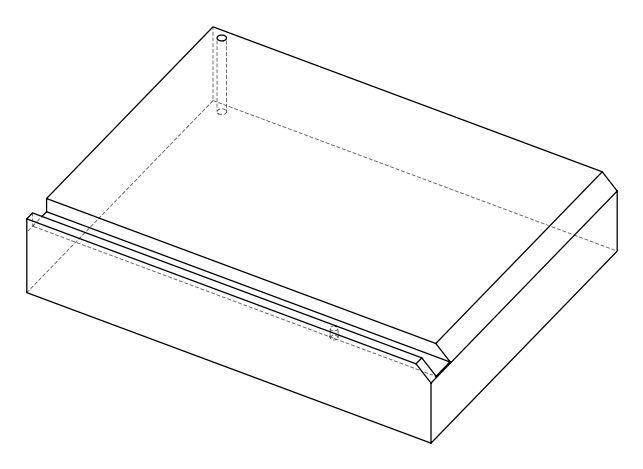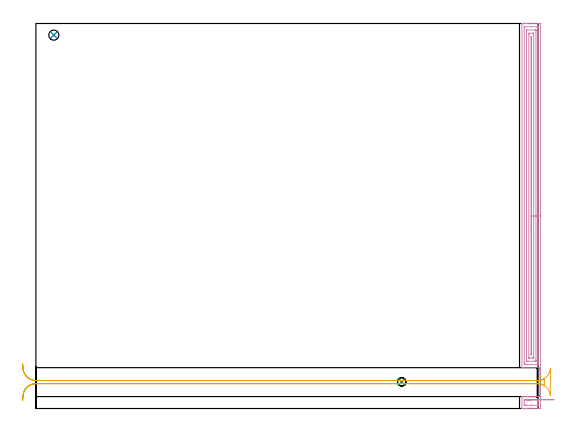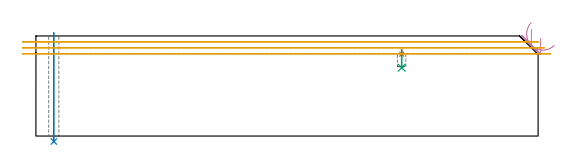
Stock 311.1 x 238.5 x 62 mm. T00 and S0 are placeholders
(PLAN: 5 operations, 4 tool changes, 13.7 min)
(1 SPOT_DRILL | STEP1POCKET | NXT0321_9005460120000 | 0.03 min | 1122 mm3)
(2 DRILL_THROUGH_HOLE_FROM_SOLID_MATERIAL | STEP1HOLE | UGT0301_458 | 0.27 min | 1920 mm3)
(3 DRILL_BLIND_HOLE_INTO_CENTER | STEP1POCKET | NXT0301_023 | 0.05 min | 175 mm3)
(4 AREA_MILL | FG_CHAMFER_SURFACE | UGT0205_001 | 9.29 min | 15735 mm3)
(5 MILL_RECTANGULAR_SLOT | SLOT_RECTANGULAR | UGT0201_010 | Follow Part, ap 4, ae 75% | 4.06 min | 59538 mm3)
(TOOL NXT0321_9005460120000 | NC Spot Drill, 142deg, 12mm, Carbide, Uncoated | D12 PA142 FL30 Z2)
(TOOL UGT0301_458 | Carbide Drill 6.3 mm | D6.3 PA118 FL63 Z2)
(TOOL NXT0301_023 | Carbide Drill 5.2mm [860.1-0520-016A1-MM 2214] | D5.2 PA140 FL28 Z2)
(TOOL UGT0205_001 | Chamfer Mill 20 x 3 x 45 deg. | D20 FL50 Z2)
(TOOL UGT0201_010 | End Mill 16 mm | D16 FL22 Z2)
(OP 1 SPOT_DRILL)
G17 G21 G94 G90
T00 M6
G54
G17 G0 G90 X226.6 Y16.5 S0 M3
G43 Z72. H0
G94 G81 G98 Z50.676 F250. R53.9
G80
M5
M2
(OP 2 DRILL_THROUGH_HOLE_FROM_SOLID_MATERIAL)
G17 G21 G94 G90
T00 M6
G54
G17 G0 G90 X11.1 Y231.3 S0 M3
G43 Z72. H0
G94 G81 G98 Z-3.393 F250. R64.
G80
M5
M2
(OP 3 DRILL_BLIND_HOLE_INTO_CENTER)
G17 G21 G94 G90
T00 M6
G54
G17 G0 G90 X226.6 Y16.5 S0 M3
G43 Z72. H1
G94 G81 G98 Z42.3 F250. R52.9
G80
M5
M2
(OP 4 AREA_MILL)
G17 G21 G94 G90
T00 M6
G54
G17 G0 G90 X312.6 Y129.25 S1061 M3
G43 Z72. H0
Z60.5
G94 G1 Y129.212 Z59.628 F250.
Y129.098 Z58.764
Y128.909 Z57.912
Y128.647 Z57.08
Y128.313 Z56.274
Y127.91 Z55.5
Y127.442 Z54.764
Y126.91 Z54.072
Y126.321 Z53.429
Y125.678 Z52.84
Y124.986 Z52.308
Y124.25 Z51.84
Y123.476 Z51.437
Y122.67 Z51.103
Y121.838 Z50.841
Y120.986 Z50.652
Y120.122 Z50.538
Y119.25 Z50.5
Y8.05
X312.599 Y7.737 Z50.499
X312.6 Y7.309 Z50.5
Y1.029
X312.599 Y0.601 Z50.501
X312.595 Y0.142 Z50.503
X312.592 Y0.009 Z50.506
X312.142 Y0.005 Z50.955
X311.548 Y0. Z51.549
X304.204 Z58.89
X303.628 Z59.469
X303.322 Z59.774
X302.746 Z60.35
X302.44 Z60.655
X301.417 Z61.682
X301.106 Z61.984
X301.102 Y0.007 Z61.988
X301.1 Y0.154 Z62.
Y7.291
X301.106 Y7.39 Z61.992
X301.323 Y7.4 Z61.775
X302.892 Z60.207
X303.322 Z59.774
X303.537 Z59.56
X304.204 Z58.893
X304.419 Z58.678
X305.086 Z58.007
X312.199 Z50.898
X312.197 Y7.737 Z50.897
X312.2 Y8.306 Z50.9
Y8.342 Z50.897
Y8.348 Z50.9
Y23.795
X312.199 Y24.687 Z50.895
X312.2 Y24.739 Z50.9
X312.199 Y25.03 Z50.899
X312.2 Y25.3 Z50.9
X301.558 Z61.537
X301.385 Y25.301 Z61.71
X301.104 Y25.31 Z61.99
X301.1 Y25.579 Z62.
Y238.346
X301.102 Y238.493 Z61.988
X301.106 Y238.5 Z61.984
X301.417 Z61.682
X301.83 Z61.27
X302.44 Z60.655
X303.628 Z59.469
X304.204 Z58.89
X311.853 Z51.244
X312.142 Y238.497 Z50.955
X312.592 Y238.491 Z50.506
X312.595 Y238.358 Z50.503
X312.599 Y237.899 Z50.501
X312.6 Y237.436 Z50.5
Y119.25
X311.186 Z51.914
Y28.256 Z51.915
X311.181 Y27.444 Z51.919
X311.179 Y27.364 Z51.921
X310.437 Y27.303 Z52.663
X310.378 Y27.302 Z52.722
X309.559 Y27.3 Z53.541
X304.267 Z58.833
X303.383 Y27.302 Z59.717
X303.322 Y27.305 Z59.778
X302.521 Y27.364 Z60.579
X302.515 Y28.18 Z60.585
Y28.256
Y236.32
X302.516 Y236.422 Z60.584
X302.519 Y236.472 Z60.581
X302.52 Y236.489 Z60.58
X302.562 Y236.491 Z60.538
X302.943 Y236.498 Z60.157
X306.911 Y236.5 Z56.189
X309.997 Z53.103
X310.378 Y236.499 Z52.722
X310.882 Y236.497 Z52.218
X311.085 Y236.49 Z52.015
X311.179 Y236.482 Z51.921
X311.185 Y236.191 Z51.915
Y236.115
X311.186 Y119.25 Z51.914
X309.772 Z53.328
X309.771 Y30.04 Z53.329
X309.77 Y29.762 Z53.33
X309.766 Y29.482 Z53.334
X309.763 Y29.31 Z53.337
X309.679 Y29.306 Z53.421
X309.496 Y29.302 Z53.604
X309.345 Y29.3 Z53.755
X308.614 Z54.486
X304.936 Z58.164
X304.204 Y29.302 Z58.896
X304.05 Y29.304 Z59.05
X303.935 Y29.314 Z59.165
X303.933 Y29.344 Z59.167
X303.931 Y29.424 Z59.169
X303.929 Y30.04 Z59.171
X303.928 Y30.319 Z59.172
X303.929 Y233.717 Z59.171
X303.933 Y234.331 Z59.167
X303.935 Y234.468 Z59.165
X303.942 Y234.49 Z59.158
X303.982 Y234.495 Z59.118
X304.039 Y234.499 Z59.061
X309.329 Y234.5 Z53.771
X309.496 Y234.497 Z53.604
X309.663 Y234.493 Z53.437
X309.765 Y234.489 Z53.335
X309.768 Y234.424 Z53.332
X309.77 Y234.331 Z53.33
X309.771 Y234.053 Z53.329
X309.772 Y119.25 Z53.328
X308.357 Z54.743
Y31.824
X308.355 Y31.508 Z54.745
X308.352 Y31.35 Z54.748
X308.351 Y31.318 Z54.749
X308.323 Y31.31 Z54.777
X308.246 Y31.304 Z54.854
X307.732 Y31.301 Z55.368
X307.368 Y31.3 Z55.732
X305.602 Y31.302 Z57.498
X305.372 Y31.309 Z57.728
X305.349 Y31.311 Z57.751
X305.347 Y31.339 Z57.753
X305.345 Y31.414 Z57.755
X305.343 Y31.564 Z57.757
Y231.655
X305.347 Y232.283 Z57.753
X305.35 Y232.488 Z57.75
X306.015 Y232.5 Z57.085
X307.732 Z55.368
X307.779 Z55.321
X308.158 Y232.494 Z54.942
X308.342 Y232.49 Z54.758
X308.35 Y232.387 Z54.75
X308.355 Y231.916 Z54.745
X308.357 Y231.655 Z54.743
Y231.022
Y119.25
X306.943 Z56.157
Y33.514
X306.942 Y33.42 Z56.158
X306.94 Y33.357 Z56.16
X306.936 Y33.314 Z56.164
X306.925 Y33.31 Z56.175
X306.85 Y33.303 Z56.25
X306.807 Y33.302 Z56.294
X306.78 Y33.305 Z56.32
X306.77 Y33.309 Z56.33
X306.764 Y33.328 Z56.336
X306.759 Y33.514 Z56.341
X306.757 Y33.608 Z56.343
Y230.248
X306.759 Y230.373 Z56.341
X306.764 Y230.472 Z56.336
X306.768 Y230.492 Z56.332
X306.773 Y230.494 Z56.327
X306.85 Y230.495 Z56.25
X306.932 Y230.49 Z56.168
X306.939 Y230.153 Z56.161
X306.942 Y229.965 Z56.158
X306.943 Y119.25 Z56.157
Y118.378 Z56.195
Y117.514 Z56.309
Y116.662 Z56.498
Y115.83 Z56.76
Y115.024 Z57.094
Y114.25 Z57.497
Y113.514 Z57.965
Y112.822 Z58.496
Y112.179 Z59.086
Y111.59 Z59.729
Y111.058 Z60.421
Y110.59 Z61.157
Y110.187 Z61.931
Y109.853 Z62.737
Y109.591 Z63.569
Y109.402 Z64.42
Y109.288 Z65.285
Y109.25 Z66.157
G0 Z72.
X306.944 Y5.4
Z70.298
G1 X306.355 Z69.655
X305.824 Z68.962
X305.355 Z68.227
X304.952 Z67.453
X304.619 Z66.647
X304.356 Z65.815
X304.167 Z64.963
X304.053 Z64.098
X304.015 Z63.227
X304.053 Z62.355
X304.167 Z61.49
X304.356 Z60.639
X304.619 Z59.807
X304.952 Z59.001
X305.355 Z58.227
X305.824 Z57.491
X306.355 Z56.799
X306.944 Z56.156
X310.043 Z53.057
X310.925 Z52.175
X311.095 Y5.397 Z52.005
X311.167 Y5.393 Z51.933
X311.178 Y5.39 Z51.922
X311.18 Y5.383 Z51.92
X311.183 Y5.349 Z51.917
X311.185 Y5.278 Z51.915
Y2.18
X311.184 Y2.078 Z51.916
X311.181 Y2.028 Z51.919
X311.18 Y2.011 Z51.92
X311.138 Y2.009 Z51.962
X310.757 Y2.002 Z52.343
X306.789 Y2. Z56.311
X303.703 Z59.397
X303.322 Y2.001 Z59.778
X302.818 Y2.003 Z60.282
X302.615 Y2.01 Z60.485
X302.521 Y2.018 Z60.579
X302.515 Y2.309 Z60.585
Y2.385
Y5.061
X302.517 Y5.265 Z60.583
X302.519 Y5.366 Z60.581
X302.52 Y5.384 Z60.58
X302.557 Y5.39 Z60.543
X302.652 Y5.394 Z60.448
X302.988 Y5.399 Z60.112
X306.944 Y5.4 Z56.156
X307.588 Z55.566
X308.28 Z55.035
X309.015 Z54.566
X309.789 Z54.164
X310.595 Z53.83
X311.427 Z53.567
X312.279 Z53.379
X313.144 Z53.265
X314.015 Z53.227
X314.887 Z53.265
X315.752 Z53.379
X316.604 Z53.567
X317.436 Z53.83
X318.242 Z54.164
X319.015 Z54.566
X319.751 Z55.035
X320.443 Z55.566
X321.087 Z56.156
G0 Z72.
M5
M2
(OP 5 MILL_RECTANGULAR_SLOT)
G17 G21 G94 G90
T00 M6
G54
G17 G0 G90 X-8.23 Y5.103 S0 M3
G43 Z72. H0
Z58.3
G94 G1 X-7.97 Y8.092 F250.
G2 X0. Y15.4 R8. F500.
G1 X310.7
G2 X311.3 Y15.377 R8.
G1 Y17.323
G2 X310.7 Y17.3 R8.
G1 X0.
G2 X-7.97 Y24.608 R8.
G1 X-8.23 Y27.597 F250.
G0 Y5.103 Z54.6
G1 X-7.97 Y8.092
G2 X0. Y15.4 R8. F500.
G1 X310.7
G2 X315. Y14.146 R8.
G1 Y18.554
G2 X310.7 Y17.3 R8.
G1 X0.
G2 X-7.97 Y24.608 R8.
G1 X-8.23 Y27.597 F250.
G0 Y5.103 Z50.9
G1 X-7.97 Y8.092
G2 X0. Y15.4 R8. F500.
G1 X310.7
G2 X318.669 Y8.107 R8.
G1 X318.699
Y22.326
X318.697 Y24.577
X318.667
G2 X310.7 Y17.3 R8.
G1 X0.
G2 X-7.97 Y24.608 R8.
G1 X-8.23 Y27.597 F250.
G0 Z72.
M5
M2
